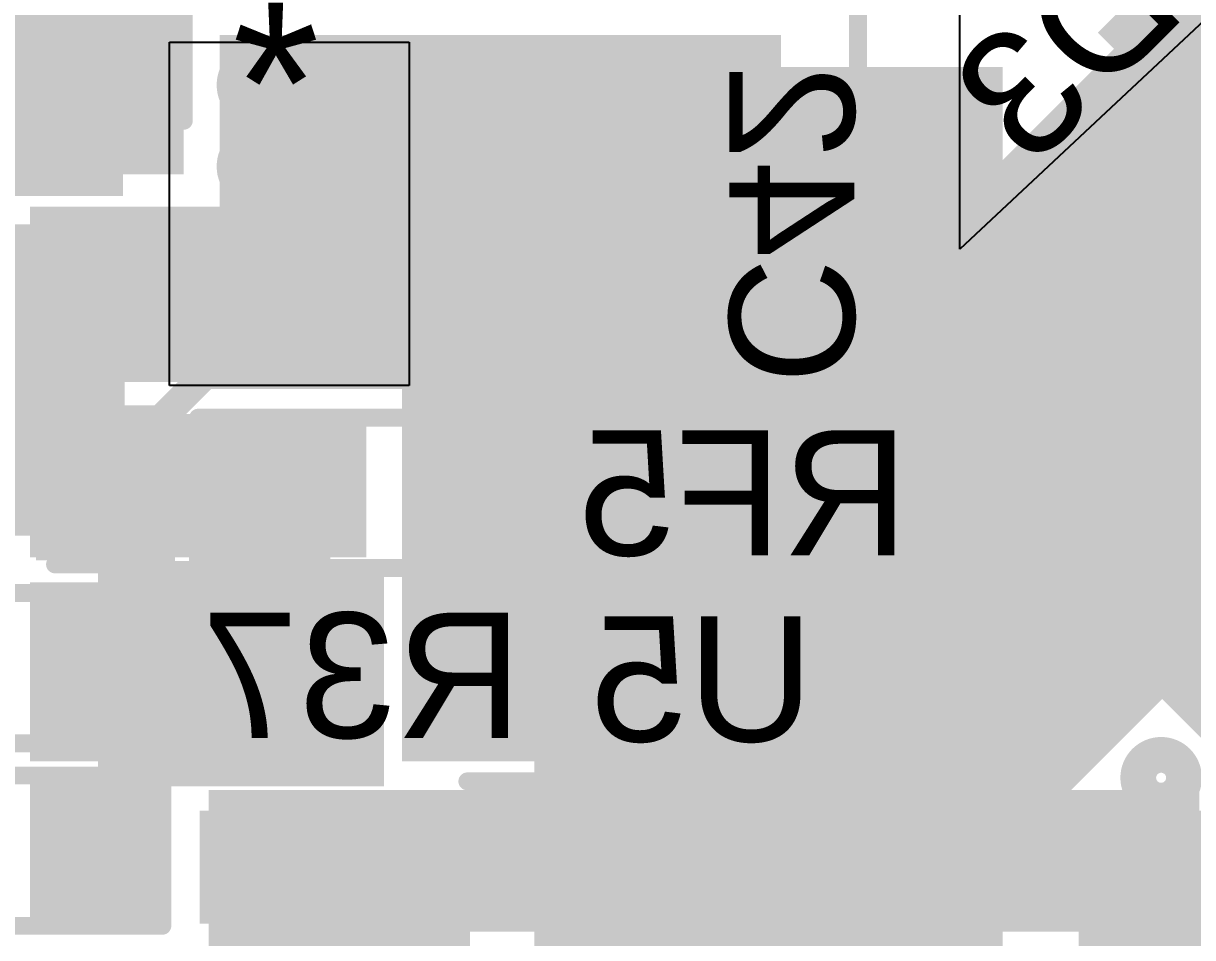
# Model space of a CAD drawing. Header units: millimetres. Extents: x -1.46 to 1.41, y -0.13 to 2.68.
# Drawn here: x 0.4941 to 0.8211, y 2.0577 to 2.3132 of the extents above; entities that cross this region are included whole.
import ezdxf

# ---------------------------------------------------------------- set-up
doc = ezdxf.new("R2010")
doc.units = ezdxf.units.MM
doc.header["$MEASUREMENT"] = 0
for name, color, linetype in [('BottomLayer', 5, 'Continuous'), ('BottomOverlay', 54, 'Continuous'), ('BottomPaste', 16, 'Continuous'), ('BottomSolder', 6, 'Continuous'), ('Mechanical2', 216, 'Continuous'), ('TopLayer', 1, 'Continuous'), ('TopOverlay', 2, 'Continuous'), ('TopPaste', 8, 'Continuous'), ('TopSolder', 216, 'Continuous'), ('ViaHoleLayer', 16, 'Continuous')]:
    doc.layers.add(name, color=color, linetype=linetype)
doc.styles.add('Arial', font='', dxfattribs={"height": 0.2})
doc.styles.get('Arial').set_extended_font_data('Arial')

# ---------------------------------------------------------------- blocks, each defined once
blk = doc.blocks.new('RES0603_B_22')
at = {"layer": 'BottomLayer'}
for points in [[(-0.045, -0.0175), (-0.045, 0.0175), (-0.015, 0.0175), (-0.015, -0.0175)], [(0.015, -0.0175), (0.015, 0.0175), (0.045, 0.0175), (0.045, -0.0175)]]:
    blk.add_hatch(color=5, dxfattribs=at).paths.add_polyline_path(points)
at = {"layer": 'BottomPaste'}
for points in [[(-0.045, -0.0175), (-0.045, 0.0175), (-0.015, 0.0175), (-0.015, -0.0175)], [(0.015, -0.0175), (0.015, 0.0175), (0.045, 0.0175), (0.045, -0.0175)]]:
    blk.add_hatch(color=16, dxfattribs=at).paths.add_polyline_path(points)
at = {"layer": 'BottomSolder'}
for points in [[(-0.049, -0.0215), (-0.049, 0.0215), (-0.011, 0.0215), (-0.011, -0.0215)], [(0.011, -0.0215), (0.011, 0.0215), (0.049, 0.0215), (0.049, -0.0215)]]:
    blk.add_hatch(color=6, dxfattribs=at).paths.add_polyline_path(points)
at = {"layer": 'BottomOverlay', "const_width": 0.005}
for points in [[(-0.048, -0.021), (-0.048, 0.021)], [(-0.048, 0.021), (0.048, 0.021)], [(0.048, -0.021), (0.048, 0.021)], [(-0.048, -0.021), (0.048, -0.021)]]:
    blk.add_lwpolyline(points, dxfattribs=at)
at = {"layer": 'BottomOverlay', "const_width": 0.0025}
for points in [[(-0.04925, 0.021, 1), (-0.04675, 0.021, 1)], [(-0.04925, 0.021, 1), (-0.04675, 0.021, 1)], [(0.04675, 0.021, 1), (0.04925, 0.021, 1)], [(0.04675, 0.021, 1), (0.04925, 0.021, 1)], [(-0.04925, -0.021, 1), (-0.04675, -0.021, 1)], [(-0.04925, -0.021, 1), (-0.04675, -0.021, 1)], [(0.04675, -0.021, 1), (0.04925, -0.021, 1)], [(0.04675, -0.021, 1), (0.04925, -0.021, 1)]]:
    blk.add_lwpolyline(points, format="xyb", close=True, dxfattribs=at)
blk = doc.blocks.new('RES0603_B_23')
at = {"layer": 'BottomLayer'}
for points in [[(-0.045, -0.0175), (-0.045, 0.0175), (-0.015, 0.0175), (-0.015, -0.0175)], [(0.015, -0.0175), (0.015, 0.0175), (0.045, 0.0175), (0.045, -0.0175)]]:
    blk.add_hatch(color=5, dxfattribs=at).paths.add_polyline_path(points)
at = {"layer": 'BottomPaste'}
for points in [[(-0.045, -0.0175), (-0.045, 0.0175), (-0.015, 0.0175), (-0.015, -0.0175)], [(0.015, -0.0175), (0.015, 0.0175), (0.045, 0.0175), (0.045, -0.0175)]]:
    blk.add_hatch(color=16, dxfattribs=at).paths.add_polyline_path(points)
at = {"layer": 'BottomSolder'}
for points in [[(-0.049, -0.0215), (-0.049, 0.0215), (-0.011, 0.0215), (-0.011, -0.0215)], [(0.011, -0.0215), (0.011, 0.0215), (0.049, 0.0215), (0.049, -0.0215)]]:
    blk.add_hatch(color=6, dxfattribs=at).paths.add_polyline_path(points)
at = {"layer": 'BottomOverlay', "const_width": 0.005}
for points in [[(0.048, 0.021), (-0.048, 0.021)], [(-0.048, 0.021), (-0.048, -0.021)], [(0.048, 0.021), (0.048, -0.021)], [(0.048, -0.021), (-0.048, -0.021)]]:
    blk.add_lwpolyline(points, dxfattribs=at)
at = {"layer": 'BottomOverlay', "const_width": 0.0025}
for points in [[(-0.04925, 0.021, 1), (-0.04675, 0.021, 1)], [(-0.04925, 0.021, 1), (-0.04675, 0.021, 1)], [(0.04675, 0.021, 1), (0.04925, 0.021, 1)], [(0.04675, 0.021, 1), (0.04925, 0.021, 1)], [(-0.04925, -0.021, 1), (-0.04675, -0.021, 1)], [(-0.04925, -0.021, 1), (-0.04675, -0.021, 1)], [(0.04675, -0.021, 1), (0.04925, -0.021, 1)], [(0.04675, -0.021, 1), (0.04925, -0.021, 1)]]:
    blk.add_lwpolyline(points, format="xyb", close=True, dxfattribs=at)
blk = doc.blocks.new('RES0603_B_24')
at = {"layer": 'BottomLayer'}
for points in [[(-0.045, -0.0175), (-0.045, 0.0175), (-0.015, 0.0175), (-0.015, -0.0175)], [(0.015, -0.0175), (0.015, 0.0175), (0.045, 0.0175), (0.045, -0.0175)]]:
    blk.add_hatch(color=5, dxfattribs=at).paths.add_polyline_path(points)
at = {"layer": 'BottomPaste'}
for points in [[(-0.045, -0.0175), (-0.045, 0.0175), (-0.015, 0.0175), (-0.015, -0.0175)], [(0.015, -0.0175), (0.015, 0.0175), (0.045, 0.0175), (0.045, -0.0175)]]:
    blk.add_hatch(color=16, dxfattribs=at).paths.add_polyline_path(points)
at = {"layer": 'BottomSolder'}
for points in [[(-0.049, -0.0215), (-0.049, 0.0215), (-0.011, 0.0215), (-0.011, -0.0215)], [(0.011, -0.0215), (0.011, 0.0215), (0.049, 0.0215), (0.049, -0.0215)]]:
    blk.add_hatch(color=6, dxfattribs=at).paths.add_polyline_path(points)
at = {"layer": 'BottomOverlay', "const_width": 0.005}
for points in [[(0.048, 0.021), (-0.048, 0.021)], [(-0.048, 0.021), (-0.048, -0.021)], [(0.048, 0.021), (0.048, -0.021)], [(0.048, -0.021), (-0.048, -0.021)]]:
    blk.add_lwpolyline(points, dxfattribs=at)
at = {"layer": 'BottomOverlay', "const_width": 0.0025}
for points in [[(-0.04925, 0.021, 1), (-0.04675, 0.021, 1)], [(-0.04925, 0.021, 1), (-0.04675, 0.021, 1)], [(0.04675, 0.021, 1), (0.04925, 0.021, 1)], [(0.04675, 0.021, 1), (0.04925, 0.021, 1)], [(-0.04925, -0.021, 1), (-0.04675, -0.021, 1)], [(-0.04925, -0.021, 1), (-0.04675, -0.021, 1)], [(0.04675, -0.021, 1), (0.04925, -0.021, 1)], [(0.04675, -0.021, 1), (0.04925, -0.021, 1)]]:
    blk.add_lwpolyline(points, format="xyb", close=True, dxfattribs=at)
blk = doc.blocks.new('CAP_0603_B_50')
at = {"layer": 'BottomLayer'}
for points in [[(-0.045, -0.0175), (-0.045, 0.0175), (-0.015, 0.0175), (-0.015, -0.0175)], [(0.015, -0.0175), (0.015, 0.0175), (0.045, 0.0175), (0.045, -0.0175)]]:
    blk.add_hatch(color=5, dxfattribs=at).paths.add_polyline_path(points)
at = {"layer": 'BottomPaste'}
for points in [[(-0.045, -0.0175), (-0.045, 0.0175), (-0.015, 0.0175), (-0.015, -0.0175)], [(0.015, -0.0175), (0.015, 0.0175), (0.045, 0.0175), (0.045, -0.0175)]]:
    blk.add_hatch(color=16, dxfattribs=at).paths.add_polyline_path(points)
at = {"layer": 'BottomSolder'}
for points in [[(-0.04736, -0.01986), (-0.04736, 0.01986), (-0.01264, 0.01986), (-0.01264, -0.01986)], [(0.01264, -0.01986), (0.01264, 0.01986), (0.04736, 0.01986), (0.04736, -0.01986)]]:
    blk.add_hatch(color=6, dxfattribs=at).paths.add_polyline_path(points)
at = {"layer": 'BottomOverlay', "const_width": 0.005}
for points in [[(-0.049, -0.021), (-0.049, 0.021)], [(-0.018, 0.021), (-0.049, 0.021)], [(0.049, 0.021), (0.018, 0.021)], [(0.049, -0.021), (0.049, 0.021)], [(-0.018, -0.021), (-0.049, -0.021)], [(0.049, -0.021), (0.018, -0.021)]]:
    blk.add_lwpolyline(points, dxfattribs=at)
at = {"layer": 'BottomOverlay', "const_width": 0.0025}
for points in [[(-0.05025, 0.021, 1), (-0.04775, 0.021, 1)], [(-0.05025, 0.021, 1), (-0.04775, 0.021, 1)], [(-0.01925, 0.021, 1), (-0.01675, 0.021, 1)], [(0.01675, 0.021, 1), (0.01925, 0.021, 1)], [(0.04775, 0.021, 1), (0.05025, 0.021, 1)], [(0.04775, 0.021, 1), (0.05025, 0.021, 1)], [(-0.05025, -0.021, 1), (-0.04775, -0.021, 1)], [(-0.05025, -0.021, 1), (-0.04775, -0.021, 1)], [(-0.01925, -0.021, 1), (-0.01675, -0.021, 1)], [(0.01675, -0.021, 1), (0.01925, -0.021, 1)], [(0.04775, -0.021, 1), (0.05025, -0.021, 1)], [(0.04775, -0.021, 1), (0.05025, -0.021, 1)]]:
    blk.add_lwpolyline(points, format="xyb", close=True, dxfattribs=at)
blk = doc.blocks.new('CAP_0603_B_52')
at = {"layer": 'BottomLayer'}
for points in [[(-0.045, -0.0175), (-0.045, 0.0175), (-0.015, 0.0175), (-0.015, -0.0175)], [(0.015, -0.0175), (0.015, 0.0175), (0.045, 0.0175), (0.045, -0.0175)]]:
    blk.add_hatch(color=5, dxfattribs=at).paths.add_polyline_path(points)
at = {"layer": 'BottomPaste'}
for points in [[(-0.045, -0.0175), (-0.045, 0.0175), (-0.015, 0.0175), (-0.015, -0.0175)], [(0.015, -0.0175), (0.015, 0.0175), (0.045, 0.0175), (0.045, -0.0175)]]:
    blk.add_hatch(color=16, dxfattribs=at).paths.add_polyline_path(points)
at = {"layer": 'BottomSolder'}
for points in [[(-0.04736, -0.01986), (-0.04736, 0.01986), (-0.01264, 0.01986), (-0.01264, -0.01986)], [(0.01264, -0.01986), (0.01264, 0.01986), (0.04736, 0.01986), (0.04736, -0.01986)]]:
    blk.add_hatch(color=6, dxfattribs=at).paths.add_polyline_path(points)
at = {"layer": 'BottomOverlay', "const_width": 0.005}
for points in [[(-0.049, -0.021), (-0.049, 0.021)], [(-0.049, 0.021), (-0.018, 0.021)], [(0.018, 0.021), (0.049, 0.021)], [(0.049, -0.021), (0.049, 0.021)], [(-0.049, -0.021), (-0.018, -0.021)], [(0.018, -0.021), (0.049, -0.021)]]:
    blk.add_lwpolyline(points, dxfattribs=at)
at = {"layer": 'BottomOverlay', "const_width": 0.0025}
for points in [[(-0.05025, 0.021, 1), (-0.04775, 0.021, 1)], [(-0.05025, 0.021, 1), (-0.04775, 0.021, 1)], [(-0.01925, 0.021, 1), (-0.01675, 0.021, 1)], [(0.01675, 0.021, 1), (0.01925, 0.021, 1)], [(0.04775, 0.021, 1), (0.05025, 0.021, 1)], [(0.04775, 0.021, 1), (0.05025, 0.021, 1)], [(-0.05025, -0.021, 1), (-0.04775, -0.021, 1)], [(-0.05025, -0.021, 1), (-0.04775, -0.021, 1)], [(-0.01925, -0.021, 1), (-0.01675, -0.021, 1)], [(0.01675, -0.021, 1), (0.01925, -0.021, 1)], [(0.04775, -0.021, 1), (0.05025, -0.021, 1)], [(0.04775, -0.021, 1), (0.05025, -0.021, 1)]]:
    blk.add_lwpolyline(points, format="xyb", close=True, dxfattribs=at)
blk = doc.blocks.new('CAP1206_B_105')
at = {"layer": 'BottomLayer'}
for points in [[(-0.08, 0.035), (-0.02, 0.035), (-0.02, -0.035), (-0.08, -0.035)], [(0.02, 0.035), (0.08, 0.035), (0.08, -0.035), (0.02, -0.035)]]:
    blk.add_hatch(color=5, dxfattribs=at).paths.add_polyline_path(points)
at = {"layer": 'BottomPaste'}
for points in [[(-0.08, 0.035), (-0.02, 0.035), (-0.02, -0.035), (-0.08, -0.035)], [(0.02, 0.035), (0.08, 0.035), (0.08, -0.035), (0.02, -0.035)]]:
    blk.add_hatch(color=16, dxfattribs=at).paths.add_polyline_path(points)
at = {"layer": 'BottomSolder'}
for points in [[(-0.084, 0.039), (-0.016, 0.039), (-0.016, -0.039), (-0.084, -0.039)], [(0.016, 0.039), (0.084, 0.039), (0.084, -0.039), (0.016, -0.039)]]:
    blk.add_hatch(color=6, dxfattribs=at).paths.add_polyline_path(points)
at = {"layer": 'BottomOverlay', "const_width": 0.005}
for points in [[(-0.024, 0.039), (-0.084, 0.039)], [(-0.084, -0.039), (-0.084, 0.039)], [(0.084, 0.039), (0.024, 0.039)], [(0.084, -0.039), (0.084, 0.039)], [(-0.024, -0.039), (-0.084, -0.039)], [(0.084, -0.039), (0.024, -0.039)]]:
    blk.add_lwpolyline(points, dxfattribs=at)
at = {"layer": 'BottomOverlay', "const_width": 0.0025}
for points in [[(-0.08525, 0.039, 1), (-0.08275, 0.039, 1)], [(-0.08525, 0.039, 1), (-0.08275, 0.039, 1)], [(-0.02525, 0.039, 1), (-0.02275, 0.039, 1)], [(0.02275, 0.039, 1), (0.02525, 0.039, 1)], [(0.08275, 0.039, 1), (0.08525, 0.039, 1)], [(0.08275, 0.039, 1), (0.08525, 0.039, 1)], [(-0.08525, -0.039, 1), (-0.08275, -0.039, 1)], [(-0.08525, -0.039, 1), (-0.08275, -0.039, 1)], [(-0.02525, -0.039, 1), (-0.02275, -0.039, 1)], [(0.02275, -0.039, 1), (0.02525, -0.039, 1)], [(0.08275, -0.039, 1), (0.08525, -0.039, 1)], [(0.08275, -0.039, 1), (0.08525, -0.039, 1)]]:
    blk.add_lwpolyline(points, format="xyb", close=True, dxfattribs=at)
blk = doc.blocks.new('SMA_B_116')
at = {"layer": 'BottomLayer'}
for points in [[(-0.12795, 0.03346), (-0.02953, 0.03346), (-0.02953, -0.03346), (-0.12795, -0.03346)], [(0.02953, 0.03346), (0.12795, 0.03346), (0.12795, -0.03346), (0.02953, -0.03346)]]:
    blk.add_hatch(color=5, dxfattribs=at).paths.add_polyline_path(points)
at = {"layer": 'BottomOverlay'}
for points in [[(-0.175, -0.05598), (-0.12906, -0.05598), (-0.12906, 0.05597), (-0.175, 0.05597)], [(-0.12992, 0.03638), (-0.1022, 0.03638), (-0.1022, 0.05598), (-0.12992, 0.05598)], [(-0.12992, -0.05598), (-0.1022, -0.05598), (-0.1022, -0.03638), (-0.12992, -0.03638)]]:
    blk.add_hatch(color=54, dxfattribs=at).paths.add_polyline_path(points)
at = {"layer": 'BottomPaste'}
for points in [[(-0.12795, 0.03346), (-0.02953, 0.03346), (-0.02953, -0.03346), (-0.12795, -0.03346)], [(0.02953, 0.03346), (0.12795, 0.03346), (0.12795, -0.03346), (0.02953, -0.03346)]]:
    blk.add_hatch(color=16, dxfattribs=at).paths.add_polyline_path(points)
at = {"layer": 'BottomSolder'}
for points in [[(-0.13195, 0.03746), (-0.02553, 0.03746), (-0.02553, -0.03746), (-0.13195, -0.03746)], [(0.02553, 0.03746), (0.13195, 0.03746), (0.13195, -0.03746), (0.02553, -0.03746)]]:
    blk.add_hatch(color=6, dxfattribs=at).paths.add_polyline_path(points)
at = {"layer": 'BottomOverlay', "const_width": 0.005}
for points in [[(-0.10465, 0.05345), (0.08115, 0.05345)], [(0.08115, 0.03985), (0.08115, 0.05345)], [(0.08115, -0.05345), (0.08115, -0.03985)], [(-0.10465, -0.05345), (0.08115, -0.05345)]]:
    blk.add_lwpolyline(points, dxfattribs=at)
at = {"layer": 'BottomOverlay', "const_width": 0.0025}
for points in [[(-0.1059, 0.05345, 1), (-0.1034, 0.05345, 1)], [(0.0799, 0.05345, 1), (0.0824, 0.05345, 1)], [(0.0799, 0.05345, 1), (0.0824, 0.05345, 1)], [(0.0799, 0.03985, 1), (0.0824, 0.03985, 1)], [(0.0799, -0.03985, 1), (0.0824, -0.03985, 1)], [(-0.1059, -0.05345, 1), (-0.1034, -0.05345, 1)], [(0.0799, -0.05345, 1), (0.0824, -0.05345, 1)], [(0.0799, -0.05345, 1), (0.0824, -0.05345, 1)]]:
    blk.add_lwpolyline(points, format="xyb", close=True, dxfattribs=at)
blk = doc.blocks.new('SLF12575T_221M1R3_PF_123')
at = {"layer": 'TopLayer'}
blk.add_hatch(color=1, dxfattribs=at).paths.add_polyline_path([(-0.26969, 0.06299), (-0.16732, 0.06299), (-0.16732, -0.06299), (-0.26969, -0.06299)])
at = {"layer": 'TopPaste'}
blk.add_hatch(color=8, dxfattribs=at).paths.add_polyline_path([(-0.26969, 0.06299), (-0.16732, 0.06299), (-0.16732, -0.06299), (-0.26969, -0.06299)])
at = {"layer": 'TopSolder'}
blk.add_hatch(color=216, dxfattribs=at).paths.add_polyline_path([(-0.27369, 0.06699), (-0.16332, 0.06699), (-0.16332, -0.06699), (-0.27369, -0.06699)])
at = {"layer": 'TopOverlay', "const_width": 0.005}
for points in [[(-0.248, 0.19), (-0.248, 0.081)], [(-0.25, -0.081), (-0.25, -0.215)]]:
    blk.add_lwpolyline(points, dxfattribs=at)
at = {"layer": 'TopOverlay'}
for points, const_width in [([(-0.24925, 0.081, 1), (-0.24675, 0.081, 1)], 0.0025), ([(-0.27781, 0.061, 1), (-0.2943, 0.061, 1)], 0.01), ([(-0.2968, 0.061, 1), (-0.2918, 0.061, 1)], 0.005), ([(-0.28031, 0.061, 1), (-0.27531, 0.061, 1)], 0.005), ([(-0.25125, -0.081, 1), (-0.24875, -0.081, 1)], 0.0025)]:
    blk.add_lwpolyline(points, format="xyb", close=True, dxfattribs=dict(at, const_width=const_width))
blk = doc.blocks.new('SOIC_8_B_157')
at = {"layer": 'BottomLayer'}
for points in [[(-0.13681, 0.06319), (-0.13681, 0.08681), (-0.07579, 0.08681), (-0.07579, 0.06319)], [(0.07579, 0.06319), (0.07579, 0.08681), (0.13681, 0.08681), (0.13681, 0.06319)], [(-0.13681, 0.01319), (-0.13681, 0.03681), (-0.07579, 0.03681), (-0.07579, 0.01319)], [(0.07579, 0.01319), (0.07579, 0.03681), (0.13681, 0.03681), (0.13681, 0.01319)], [(-0.13681, -0.03681), (-0.13681, -0.01319), (-0.07579, -0.01319), (-0.07579, -0.03681)], [(0.07579, -0.03681), (0.07579, -0.01319), (0.13681, -0.01319), (0.13681, -0.03681)], [(-0.13681, -0.08681), (-0.13681, -0.06319), (-0.07579, -0.06319), (-0.07579, -0.08681)], [(0.07579, -0.08681), (0.07579, -0.06319), (0.13681, -0.06319), (0.13681, -0.08681)]]:
    blk.add_hatch(color=5, dxfattribs=at).paths.add_polyline_path(points)
at = {"layer": 'BottomPaste'}
for points in [[(-0.13681, 0.06319), (-0.13681, 0.08681), (-0.07579, 0.08681), (-0.07579, 0.06319)], [(0.07579, 0.06319), (0.07579, 0.08681), (0.13681, 0.08681), (0.13681, 0.06319)], [(-0.13681, 0.01319), (-0.13681, 0.03681), (-0.07579, 0.03681), (-0.07579, 0.01319)], [(0.07579, 0.01319), (0.07579, 0.03681), (0.13681, 0.03681), (0.13681, 0.01319)], [(-0.13681, -0.03681), (-0.13681, -0.01319), (-0.07579, -0.01319), (-0.07579, -0.03681)], [(0.07579, -0.03681), (0.07579, -0.01319), (0.13681, -0.01319), (0.13681, -0.03681)], [(-0.13681, -0.08681), (-0.13681, -0.06319), (-0.07579, -0.06319), (-0.07579, -0.08681)], [(0.07579, -0.08681), (0.07579, -0.06319), (0.13681, -0.06319), (0.13681, -0.08681)]]:
    blk.add_hatch(color=16, dxfattribs=at).paths.add_polyline_path(points)
at = {"layer": 'BottomSolder'}
for points in [[(-0.14081, 0.05919), (-0.14081, 0.09081), (-0.07179, 0.09081), (-0.07179, 0.05919)], [(0.07179, 0.05919), (0.07179, 0.09081), (0.14081, 0.09081), (0.14081, 0.05919)], [(-0.14081, 0.00919), (-0.14081, 0.04081), (-0.07179, 0.04081), (-0.07179, 0.00919)], [(0.07179, 0.00919), (0.07179, 0.04081), (0.14081, 0.04081), (0.14081, 0.00919)], [(-0.14081, -0.04081), (-0.14081, -0.00919), (-0.07179, -0.00919), (-0.07179, -0.04081)], [(0.07179, -0.04081), (0.07179, -0.00919), (0.14081, -0.00919), (0.14081, -0.04081)], [(-0.14081, -0.09081), (-0.14081, -0.05919), (-0.07179, -0.05919), (-0.07179, -0.09081)], [(0.07179, -0.09081), (0.07179, -0.05919), (0.14081, -0.05919), (0.14081, -0.09081)]]:
    blk.add_hatch(color=6, dxfattribs=at).paths.add_polyline_path(points)
at = {"layer": 'BottomOverlay', "const_width": 0.005}
for points in [[(0.066, 0.099), (-0.072, 0.099)], [(0.066, -0.099), (-0.072, -0.099)]]:
    blk.add_lwpolyline(points, dxfattribs=at)
at = {"layer": 'BottomOverlay'}
for points, const_width in [([(-0.07325, 0.099, 1), (-0.07075, 0.099, 1)], 0.0025), ([(0.06475, 0.099, 1), (0.06725, 0.099, 1)], 0.0025), ([(-0.1216, -0.1, 1), (-0.1344, -0.1, 1)], 0.01), ([(-0.1369, -0.1, 1), (-0.1319, -0.1, 1)], 0.005), ([(-0.1241, -0.1, 1), (-0.1191, -0.1, 1)], 0.005), ([(-0.07325, -0.099, 1), (-0.07075, -0.099, 1)], 0.0025), ([(0.06475, -0.099, 1), (0.06725, -0.099, 1)], 0.0025)]:
    blk.add_lwpolyline(points, format="xyb", close=True, dxfattribs=dict(at, const_width=const_width))

msp = doc.modelspace()

# ---------------------------------------------------------------- hatches: boundary and pattern name
at = {"layer": 'BottomLayer'}
for points in [[(0.9615, 2.2375), (0.846, 2.353), (0.715, 2.222), (0.8305, 2.1065)], [(0.439, 2.271), (0.539, 2.271), (0.539, 2.326), (0.439, 2.326)], [(0.549, 2.216), (0.706, 2.216), (0.706, 2.31), (0.549, 2.31)], [(0.6, 2.165), (0.638, 2.165), (0.638, 2.308), (0.6, 2.308)], [(0.605, 2.262), (0.496, 2.262), (0.496, 2.213), (0.605, 2.213)], [(0.6, 2.107), (0.706, 2.107), (0.706, 2.218), (0.6, 2.218)], [(0.496, 2.164), (0.59, 2.164), (0.59, 2.204), (0.496, 2.204)], [(0.496, 2.107), (0.59, 2.107), (0.59, 2.157), (0.496, 2.157)], [(0.546, 2.05937), (0.823, 2.05937), (0.823, 2.099), (0.546, 2.099)], [(0.546, 2.02737), (0.619, 2.02737), (0.619, 2.09637), (0.546, 2.09637)]]:
    msp.add_hatch(color=5, dxfattribs=at).paths.add_polyline_path(points)
h = msp.add_hatch(color=5, dxfattribs=at)
edge = h.paths.add_edge_path()
edge.add_arc((0.56, 2.296), 0.01181, 0, 360)
h = msp.add_hatch(color=5, dxfattribs=at)
edge = h.paths.add_edge_path()
edge.add_arc((0.584, 2.296), 0.01181, 0, 360)
h = msp.add_hatch(color=5, dxfattribs=at)
edge = h.paths.add_edge_path()
edge.add_arc((0.56, 2.27322), 0.01181, 0, 360)
h = msp.add_hatch(color=5, dxfattribs=at)
edge = h.paths.add_edge_path()
edge.add_arc((0.584, 2.27322), 0.01181, 0, 360)
h = msp.add_hatch(color=5, dxfattribs=at)
edge = h.paths.add_edge_path()
edge.add_arc((0.56, 2.25044), 0.01181, 0, 360)
h = msp.add_hatch(color=5, dxfattribs=at)
edge = h.paths.add_edge_path()
edge.add_arc((0.584, 2.25044), 0.01181, 0, 360)
h = msp.add_hatch(color=5, dxfattribs=at)
edge = h.paths.add_edge_path()
edge.add_arc((0.56, 2.22766), 0.01181, 0, 360)
h = msp.add_hatch(color=5, dxfattribs=at)
edge = h.paths.add_edge_path()
edge.add_arc((0.584, 2.22766), 0.01181, 0, 360)
h = msp.add_hatch(color=5, dxfattribs=at)
edge = h.paths.add_edge_path()
edge.add_arc((0.742, 2.218), 0.01181, 0, 360)
h = msp.add_hatch(color=5, dxfattribs=at)
edge = h.paths.add_edge_path()
edge.add_arc((0.76, 2.2), 0.01181, 0, 360)
h = msp.add_hatch(color=5, dxfattribs=at)
edge = h.paths.add_edge_path()
edge.add_arc((0.778, 2.182), 0.01181, 0, 360)
h = msp.add_hatch(color=5, dxfattribs=at)
edge = h.paths.add_edge_path()
edge.add_arc((0.796, 2.165), 0.01181, 0, 360)
h = msp.add_hatch(color=5, dxfattribs=at)
edge = h.paths.add_edge_path()
edge.add_arc((0.796, 2.165), 0.01181, 0, 360)
h = msp.add_hatch(color=5, dxfattribs=at)
edge = h.paths.add_edge_path()
edge.add_arc((0.814, 2.148), 0.01181, 0, 360)
h = msp.add_hatch(color=5, dxfattribs=at)
edge = h.paths.add_edge_path()
edge.add_arc((0.548, 2.144), 0.01181, 0, 360)
h = msp.add_hatch(color=5, dxfattribs=at)
edge = h.paths.add_edge_path()
edge.add_arc((0.574, 2.144), 0.01181, 0, 360)
h = msp.add_hatch(color=5, dxfattribs=at)
edge = h.paths.add_edge_path()
edge.add_arc((0.548, 2.119), 0.01181, 0, 360)
h = msp.add_hatch(color=5, dxfattribs=at)
edge = h.paths.add_edge_path()
edge.add_arc((0.574, 2.119), 0.01181, 0, 360)
h = msp.add_hatch(color=5, dxfattribs=at)
edge = h.paths.add_edge_path()
edge.add_arc((0.515, 2.081), 0.01181, 0, 360)
at = {"layer": 'BottomSolder'}
h = msp.add_hatch(color=6, dxfattribs=at)
edge = h.paths.add_edge_path()
edge.add_arc((0.56, 2.296), 0.00591, 0, 360)
h = msp.add_hatch(color=6, dxfattribs=at)
edge = h.paths.add_edge_path()
edge.add_arc((0.584, 2.296), 0.00591, 0, 360)
h = msp.add_hatch(color=6, dxfattribs=at)
edge = h.paths.add_edge_path()
edge.add_arc((0.56, 2.27322), 0.00591, 0, 360)
h = msp.add_hatch(color=6, dxfattribs=at)
edge = h.paths.add_edge_path()
edge.add_arc((0.584, 2.27322), 0.00591, 0, 360)
h = msp.add_hatch(color=6, dxfattribs=at)
edge = h.paths.add_edge_path()
edge.add_arc((0.56, 2.25044), 0.00591, 0, 360)
h = msp.add_hatch(color=6, dxfattribs=at)
edge = h.paths.add_edge_path()
edge.add_arc((0.584, 2.25044), 0.00591, 0, 360)
h = msp.add_hatch(color=6, dxfattribs=at)
edge = h.paths.add_edge_path()
edge.add_arc((0.56, 2.22766), 0.00591, 0, 360)
h = msp.add_hatch(color=6, dxfattribs=at)
edge = h.paths.add_edge_path()
edge.add_arc((0.584, 2.22766), 0.00591, 0, 360)
h = msp.add_hatch(color=6, dxfattribs=at)
edge = h.paths.add_edge_path()
edge.add_arc((0.742, 2.218), 0.00591, 0, 360)
h = msp.add_hatch(color=6, dxfattribs=at)
edge = h.paths.add_edge_path()
edge.add_arc((0.76, 2.2), 0.00591, 0, 360)
h = msp.add_hatch(color=6, dxfattribs=at)
edge = h.paths.add_edge_path()
edge.add_arc((0.778, 2.182), 0.00591, 0, 360)
h = msp.add_hatch(color=6, dxfattribs=at)
edge = h.paths.add_edge_path()
edge.add_arc((0.796, 2.165), 0.00591, 0, 360)
h = msp.add_hatch(color=6, dxfattribs=at)
edge = h.paths.add_edge_path()
edge.add_arc((0.796, 2.165), 0.00591, 0, 360)
h = msp.add_hatch(color=6, dxfattribs=at)
edge = h.paths.add_edge_path()
edge.add_arc((0.814, 2.148), 0.00591, 0, 360)
h = msp.add_hatch(color=6, dxfattribs=at)
edge = h.paths.add_edge_path()
edge.add_arc((0.548, 2.144), 0.00591, 0, 360)
h = msp.add_hatch(color=6, dxfattribs=at)
edge = h.paths.add_edge_path()
edge.add_arc((0.574, 2.144), 0.00591, 0, 360)
h = msp.add_hatch(color=6, dxfattribs=at)
edge = h.paths.add_edge_path()
edge.add_arc((0.548, 2.119), 0.00591, 0, 360)
h = msp.add_hatch(color=6, dxfattribs=at)
edge = h.paths.add_edge_path()
edge.add_arc((0.574, 2.119), 0.00591, 0, 360)
h = msp.add_hatch(color=6, dxfattribs=at)
edge = h.paths.add_edge_path()
edge.add_arc((0.515, 2.081), 0.00591, 0, 360)
at = {"layer": 'TopLayer'}
for points in [[(0.439, 2.265), (0.522, 2.265), (0.522, 2.372), (0.439, 2.372)], [(0.8415, 2.3575), (0.79461, 2.31061), (0.91461, 2.19061), (0.9615, 2.2375)], [(0.7614, 2.07322), (0.90894, 2.22076), (0.81789, 2.31182), (0.67035, 2.16427)], [(0.637, 1.969), (0.768, 1.969), (0.768, 2.301), (0.637, 2.301)], [(0.453, 2.17), (0.5225, 2.17), (0.5225, 2.257), (0.453, 2.257)], [(0.515, 2.1), (0.595, 2.1), (0.595, 2.163), (0.515, 2.163)], [(0.78926, 1.988), (0.887, 1.988), (0.887, 2.089), (0.78926, 2.089)]]:
    msp.add_hatch(color=1, dxfattribs=at).paths.add_polyline_path(points)
h = msp.add_hatch(color=1, dxfattribs=at)
edge = h.paths.add_edge_path()
edge.add_arc((0.56, 2.296), 0.01181, 0, 360)
h = msp.add_hatch(color=1, dxfattribs=at)
edge = h.paths.add_edge_path()
edge.add_arc((0.584, 2.296), 0.01181, 0, 360)
h = msp.add_hatch(color=1, dxfattribs=at)
edge = h.paths.add_edge_path()
edge.add_arc((0.56, 2.27322), 0.01181, 0, 360)
h = msp.add_hatch(color=1, dxfattribs=at)
edge = h.paths.add_edge_path()
edge.add_arc((0.584, 2.27322), 0.01181, 0, 360)
h = msp.add_hatch(color=1, dxfattribs=at)
edge = h.paths.add_edge_path()
edge.add_arc((0.56, 2.25044), 0.01181, 0, 360)
h = msp.add_hatch(color=1, dxfattribs=at)
edge = h.paths.add_edge_path()
edge.add_arc((0.584, 2.25044), 0.01181, 0, 360)
h = msp.add_hatch(color=1, dxfattribs=at)
edge = h.paths.add_edge_path()
edge.add_arc((0.56, 2.22766), 0.01181, 0, 360)
h = msp.add_hatch(color=1, dxfattribs=at)
edge = h.paths.add_edge_path()
edge.add_arc((0.584, 2.22766), 0.01181, 0, 360)
h = msp.add_hatch(color=1, dxfattribs=at)
edge = h.paths.add_edge_path()
edge.add_arc((0.742, 2.218), 0.01181, 0, 360)
h = msp.add_hatch(color=1, dxfattribs=at)
edge = h.paths.add_edge_path()
edge.add_arc((0.76, 2.2), 0.01181, 0, 360)
h = msp.add_hatch(color=1, dxfattribs=at)
edge = h.paths.add_edge_path()
edge.add_arc((0.778, 2.182), 0.01181, 0, 360)
h = msp.add_hatch(color=1, dxfattribs=at)
edge = h.paths.add_edge_path()
edge.add_arc((0.796, 2.165), 0.01181, 0, 360)
h = msp.add_hatch(color=1, dxfattribs=at)
edge = h.paths.add_edge_path()
edge.add_arc((0.796, 2.165), 0.01181, 0, 360)
h = msp.add_hatch(color=1, dxfattribs=at)
edge = h.paths.add_edge_path()
edge.add_arc((0.814, 2.148), 0.01181, 0, 360)
h = msp.add_hatch(color=1, dxfattribs=at)
edge = h.paths.add_edge_path()
edge.add_arc((0.548, 2.144), 0.01181, 0, 360)
h = msp.add_hatch(color=1, dxfattribs=at)
edge = h.paths.add_edge_path()
edge.add_arc((0.574, 2.144), 0.01181, 0, 360)
h = msp.add_hatch(color=1, dxfattribs=at)
edge = h.paths.add_edge_path()
edge.add_arc((0.548, 2.119), 0.01181, 0, 360)
h = msp.add_hatch(color=1, dxfattribs=at)
edge = h.paths.add_edge_path()
edge.add_arc((0.574, 2.119), 0.01181, 0, 360)
h = msp.add_hatch(color=1, dxfattribs=at)
edge = h.paths.add_edge_path()
edge.add_arc((0.515, 2.081), 0.01181, 0, 360)
at = {"layer": 'TopSolder'}
h = msp.add_hatch(color=216, dxfattribs=at)
edge = h.paths.add_edge_path()
edge.add_arc((0.56, 2.296), 0.00591, 0, 360)
h = msp.add_hatch(color=216, dxfattribs=at)
edge = h.paths.add_edge_path()
edge.add_arc((0.584, 2.296), 0.00591, 0, 360)
h = msp.add_hatch(color=216, dxfattribs=at)
edge = h.paths.add_edge_path()
edge.add_arc((0.56, 2.27322), 0.00591, 0, 360)
h = msp.add_hatch(color=216, dxfattribs=at)
edge = h.paths.add_edge_path()
edge.add_arc((0.584, 2.27322), 0.00591, 0, 360)
h = msp.add_hatch(color=216, dxfattribs=at)
edge = h.paths.add_edge_path()
edge.add_arc((0.56, 2.25044), 0.00591, 0, 360)
h = msp.add_hatch(color=216, dxfattribs=at)
edge = h.paths.add_edge_path()
edge.add_arc((0.584, 2.25044), 0.00591, 0, 360)
h = msp.add_hatch(color=216, dxfattribs=at)
edge = h.paths.add_edge_path()
edge.add_arc((0.56, 2.22766), 0.00591, 0, 360)
h = msp.add_hatch(color=216, dxfattribs=at)
edge = h.paths.add_edge_path()
edge.add_arc((0.584, 2.22766), 0.00591, 0, 360)
h = msp.add_hatch(color=216, dxfattribs=at)
edge = h.paths.add_edge_path()
edge.add_arc((0.742, 2.218), 0.00591, 0, 360)
h = msp.add_hatch(color=216, dxfattribs=at)
edge = h.paths.add_edge_path()
edge.add_arc((0.76, 2.2), 0.00591, 0, 360)
h = msp.add_hatch(color=216, dxfattribs=at)
edge = h.paths.add_edge_path()
edge.add_arc((0.778, 2.182), 0.00591, 0, 360)
h = msp.add_hatch(color=216, dxfattribs=at)
edge = h.paths.add_edge_path()
edge.add_arc((0.796, 2.165), 0.00591, 0, 360)
h = msp.add_hatch(color=216, dxfattribs=at)
edge = h.paths.add_edge_path()
edge.add_arc((0.796, 2.165), 0.00591, 0, 360)
h = msp.add_hatch(color=216, dxfattribs=at)
edge = h.paths.add_edge_path()
edge.add_arc((0.814, 2.148), 0.00591, 0, 360)
h = msp.add_hatch(color=216, dxfattribs=at)
edge = h.paths.add_edge_path()
edge.add_arc((0.548, 2.144), 0.00591, 0, 360)
h = msp.add_hatch(color=216, dxfattribs=at)
edge = h.paths.add_edge_path()
edge.add_arc((0.574, 2.144), 0.00591, 0, 360)
h = msp.add_hatch(color=216, dxfattribs=at)
edge = h.paths.add_edge_path()
edge.add_arc((0.548, 2.119), 0.00591, 0, 360)
h = msp.add_hatch(color=216, dxfattribs=at)
edge = h.paths.add_edge_path()
edge.add_arc((0.574, 2.119), 0.00591, 0, 360)
h = msp.add_hatch(color=216, dxfattribs=at)
edge = h.paths.add_edge_path()
edge.add_arc((0.515, 2.081), 0.00591, 0, 360)
at = {"layer": 'ViaHoleLayer'}
h = msp.add_hatch(color=16, dxfattribs=at)
edge = h.paths.add_edge_path()
edge.add_arc((0.56, 2.296), 0.00591, 0, 360)
h = msp.add_hatch(color=16, dxfattribs=at)
edge = h.paths.add_edge_path()
edge.add_arc((0.584, 2.296), 0.00591, 0, 360)
h = msp.add_hatch(color=16, dxfattribs=at)
edge = h.paths.add_edge_path()
edge.add_arc((0.56, 2.27322), 0.00591, 0, 360)
h = msp.add_hatch(color=16, dxfattribs=at)
edge = h.paths.add_edge_path()
edge.add_arc((0.584, 2.27322), 0.00591, 0, 360)
h = msp.add_hatch(color=16, dxfattribs=at)
edge = h.paths.add_edge_path()
edge.add_arc((0.56, 2.25044), 0.00591, 0, 360)
h = msp.add_hatch(color=16, dxfattribs=at)
edge = h.paths.add_edge_path()
edge.add_arc((0.584, 2.25044), 0.00591, 0, 360)
h = msp.add_hatch(color=16, dxfattribs=at)
edge = h.paths.add_edge_path()
edge.add_arc((0.56, 2.22766), 0.00591, 0, 360)
h = msp.add_hatch(color=16, dxfattribs=at)
edge = h.paths.add_edge_path()
edge.add_arc((0.584, 2.22766), 0.00591, 0, 360)
h = msp.add_hatch(color=16, dxfattribs=at)
edge = h.paths.add_edge_path()
edge.add_arc((0.742, 2.218), 0.00591, 0, 360)
h = msp.add_hatch(color=16, dxfattribs=at)
edge = h.paths.add_edge_path()
edge.add_arc((0.76, 2.2), 0.00591, 0, 360)
h = msp.add_hatch(color=16, dxfattribs=at)
edge = h.paths.add_edge_path()
edge.add_arc((0.778, 2.182), 0.00591, 0, 360)
h = msp.add_hatch(color=16, dxfattribs=at)
edge = h.paths.add_edge_path()
edge.add_arc((0.796, 2.165), 0.00591, 0, 360)
h = msp.add_hatch(color=16, dxfattribs=at)
edge = h.paths.add_edge_path()
edge.add_arc((0.796, 2.165), 0.00591, 0, 360)
h = msp.add_hatch(color=16, dxfattribs=at)
edge = h.paths.add_edge_path()
edge.add_arc((0.814, 2.148), 0.00591, 0, 360)
h = msp.add_hatch(color=16, dxfattribs=at)
edge = h.paths.add_edge_path()
edge.add_arc((0.548, 2.144), 0.00591, 0, 360)
h = msp.add_hatch(color=16, dxfattribs=at)
edge = h.paths.add_edge_path()
edge.add_arc((0.574, 2.144), 0.00591, 0, 360)
h = msp.add_hatch(color=16, dxfattribs=at)
edge = h.paths.add_edge_path()
edge.add_arc((0.548, 2.119), 0.00591, 0, 360)
h = msp.add_hatch(color=16, dxfattribs=at)
edge = h.paths.add_edge_path()
edge.add_arc((0.574, 2.119), 0.00591, 0, 360)
h = msp.add_hatch(color=16, dxfattribs=at)
edge = h.paths.add_edge_path()
edge.add_arc((0.515, 2.081), 0.00591, 0, 360)

# ---------------------------------------------------------------- linework, layer by layer
at = {"layer": 'BottomLayer', "const_width": 0.022}
for points in [[(0.514, 2.082), (0.514, 2.083)], [(0.514, 2.082), (0.515, 2.081)]]:
    msp.add_lwpolyline(points, dxfattribs=at)
at = {"layer": 'BottomLayer', "const_width": 0.011}
for points in [[(0.5085, 2.083, 1), (0.5195, 2.083, 1)], [(0.5085, 2.082, 1), (0.5195, 2.082, 1)], [(0.5085, 2.082, 1), (0.5195, 2.082, 1)], [(0.5095, 2.081, 1), (0.5205, 2.081, 1)]]:
    msp.add_lwpolyline(points, format="xyb", close=True, dxfattribs=at)
at = {"layer": 'BottomOverlay', "const_width": 0.008}
for points in [[(0.534, 2.204), (0.545, 2.215)], [(0.545, 2.215), (0.689, 2.215)]]:
    msp.add_lwpolyline(points, dxfattribs=at)
at = {"layer": 'BottomOverlay', "const_width": 0.004}
for points in [[(0.543, 2.215, 1), (0.547, 2.215, 1)], [(0.543, 2.215, 1), (0.547, 2.215, 1)], [(0.687, 2.215, 1), (0.691, 2.215, 1)], [(0.532, 2.204, 1), (0.536, 2.204, 1)]]:
    msp.add_lwpolyline(points, format="xyb", close=True, dxfattribs=at)
at = {"layer": 'Mechanical2', "const_width": 0.015}
msp.add_lwpolyline([(1.39764, 1.27953, 1), (-1.39764, 1.27953, 1)], format="xyb", close=True, dxfattribs=at)
at = {"layer": 'TopLayer'}
for p, q in [((0.756, 2.25008), (0.756, 2.357)), ((0.841, 2.32971), (0.756, 2.25008)), ((0.535, 2.308), (0.602, 2.308)), ((0.535, 2.212), (0.535, 2.308)), ((0.602, 2.308), (0.602, 2.212)), ((0.602, 2.212), (0.535, 2.212))]:
    msp.add_line(p, q, dxfattribs=at)

# ---------------------------------------------------------------- block references
for name, p, rotation in [('SLF12575T_221M1R3_PF_123', (0.4775, 2.186), 180), ('CAP1206_B_105', (0.641, 2.311), 270), ('CAP_0603_B_50', (0.518, 2.268), 270), ('SMA_B_116', (0.911, 2.149), 315), ('RES0603_B_24', (0.485, 2.133), 180), ('SOIC_8_B_157', (0.68429, 2.00237), 180), ('RES0603_B_23', (0.485, 2.082), 180)]:
    msp.add_blockref(name, p, dxfattribs=dict(rotation=rotation))
for name, p in [('CAP_0603_B_52', (0.485, 2.183)), ('RES0603_B_22', (0.591, 2.182))]:
    msp.add_blockref(name, p)

# ---------------------------------------------------------------- texts
at = {"layer": 'BottomOverlay', "style": 'Arial', "text_generation_flag": 2}
for s, height, rotation, p in [('D3', 0.035, 45, (0.82024, 2.31635)), ('*', 0.045, 360, (0.577, 2.274)), ('C42', 0.035, 270, (0.69151, 2.21235))]:
    msp.add_text(s, height=height, rotation=rotation, dxfattribs=at).set_placement(p)
for s, p in [('RF5', (0.74165, 2.16451)), ('R37', (0.63365, 2.11351)), ('U5', (0.71516, 2.11251))]:
    msp.add_text(s, height=0.035, dxfattribs=at).set_placement(p)

doc.saveas('drawing.dxf')
